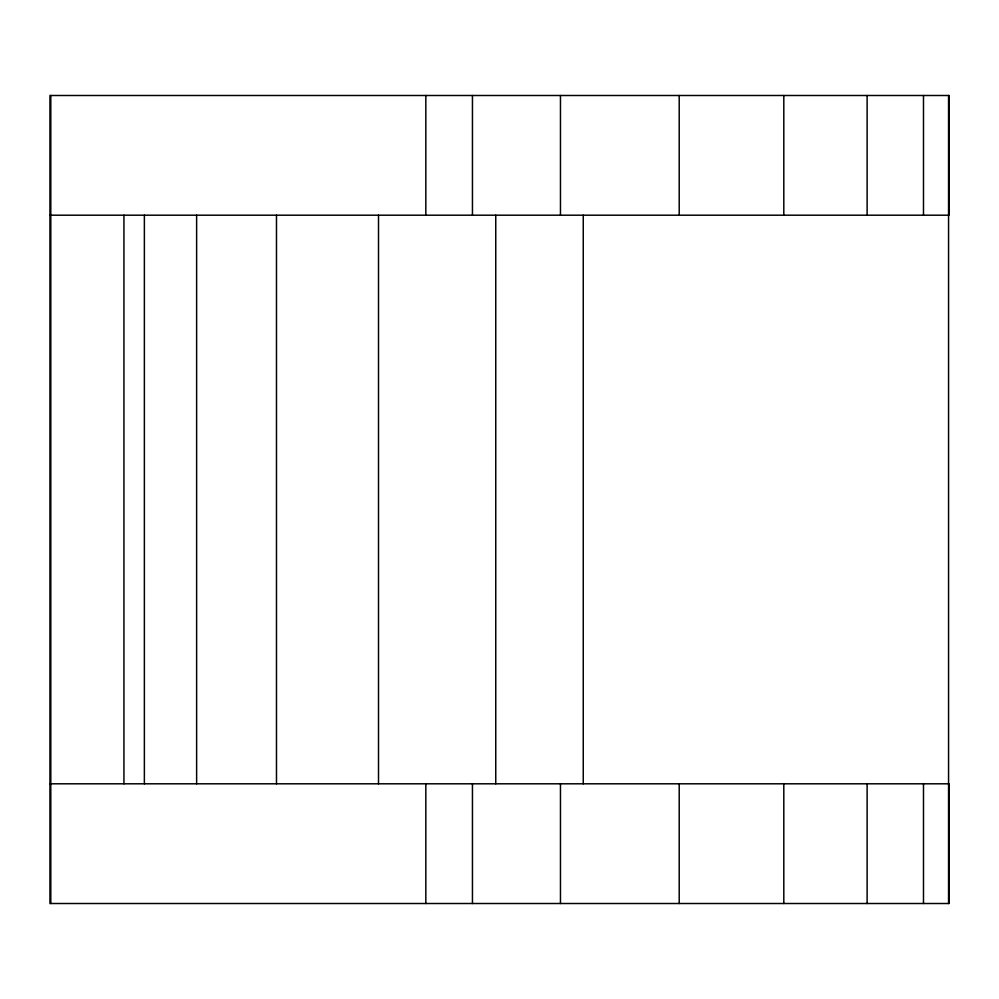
<?xml version="1.0" encoding="UTF-8"?>
<svg xmlns="http://www.w3.org/2000/svg" width="999" height="999" viewBox="0 0 999 999"><rect width="100%" height="100%" fill="white"/><g stroke="black" fill="none" stroke-linecap="round" stroke-linejoin="round"><path stroke-width="1.5" d="M49.95 215.197L949.05 215.197L949.05 95.492L49.95 95.492L49.95 903.508L949.05 903.508L949.05 783.803L49.95 783.803M948.563 95.492L948.563 903.508M923.488 95.492L923.488 215.197M923.488 783.803L923.488 903.508M867.12 95.492L867.12 215.197M867.12 783.803L867.12 903.508M783.803 95.492L783.803 215.197M783.803 783.803L783.803 903.508M679.208 95.492L679.208 215.197M679.208 783.803L679.208 903.508M583.254 215.197L583.254 783.803M560.464 95.492L560.464 215.197M560.464 783.803L560.464 903.508M495.754 215.197L495.754 783.803M472.452 95.492L472.452 215.197M472.452 783.803L472.452 903.508M425.824 95.492L425.824 215.197M425.824 783.803L425.824 903.508M378.509 215.197L378.509 783.803M276.486 215.197L276.486 783.803M196.628 215.197L196.628 783.803M144.368 215.197L144.368 783.803M123.938 215.197L123.938 783.803M50.787 95.492L50.787 903.508"/></g></svg>
